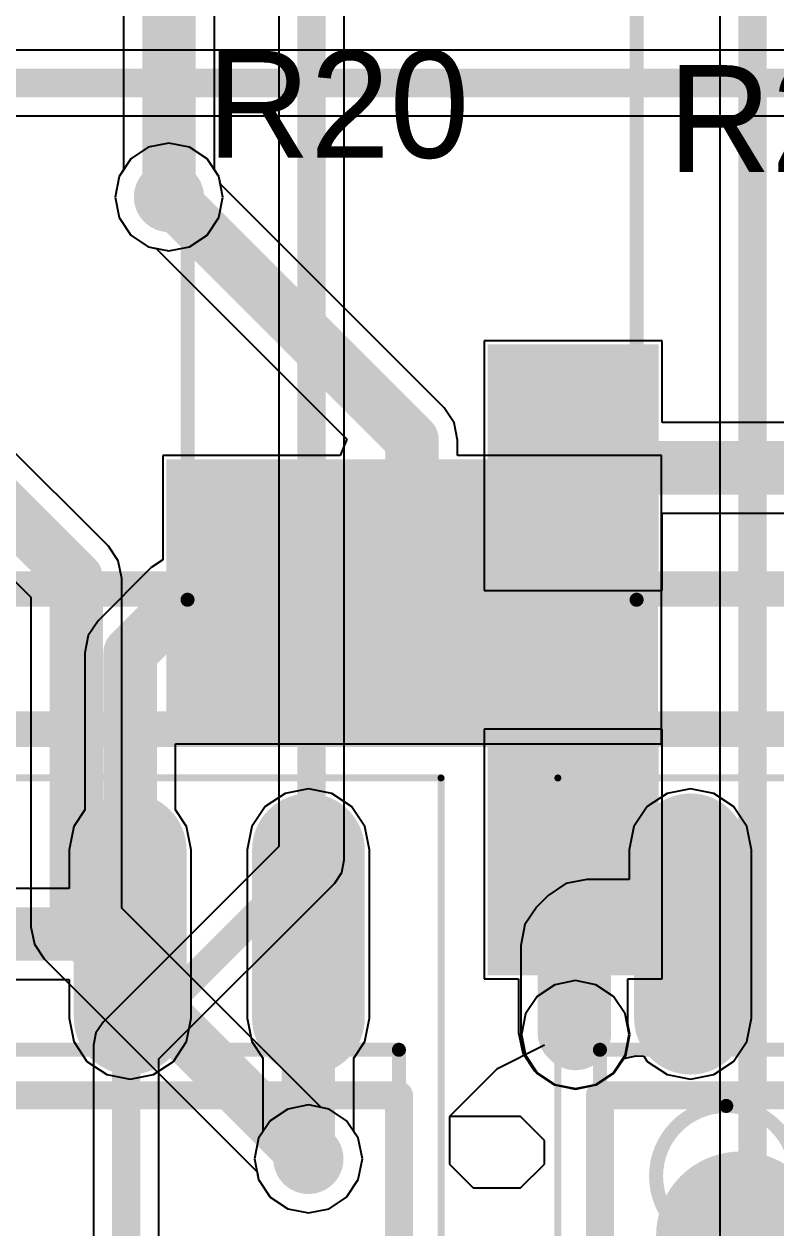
# Model space of a CAD drawing. Header units: millimetres. Extents: x 3.6 to 6.79, y 1.07 to 2.73.
# Drawn here: x 4.7904 to 5.0013, y 1.2678 to 1.6055 of the extents above; entities that cross this region are included whole.
import ezdxf

# ---------------------------------------------------------------- set-up
doc = ezdxf.new("R2010")
doc.units = ezdxf.units.MM
doc.header["$MEASUREMENT"] = 0
for name, color, linetype in [('BottomLayer', 5, 'Continuous'), ('BottomOverlay', 54, 'Continuous'), ('BottomPaste', 16, 'Continuous'), ('BottomSolder', 6, 'Continuous'), ('Mechanical13', 56, 'Continuous'), ('Mechanical15', 56, 'Continuous'), ('MidLayer1', 16, 'Continuous'), ('MidLayer2', 76, 'Continuous'), ('MultiLayer', 9, 'Continuous'), ('PadHoleLayer', 156, 'Continuous'), ('TopLayer', 1, 'Continuous'), ('TopOverlay', 2, 'Continuous'), ('TopPaste', 8, 'Continuous'), ('TopSolder', 216, 'Continuous'), ('ViaHoleLayer', 16, 'Continuous')]:
    doc.layers.add(name, color=color, linetype=linetype)

# ---------------------------------------------------------------- blocks, each defined once
blk = doc.blocks.new('SO8_B_17')
at = {"layer": 'BottomLayer', "const_width": 0.02362}
for points in [[(-0.0876, 0.075), (-0.13484, 0.075)], [(0.13484, 0.075), (0.0876, 0.075)], [(-0.0876, 0.025), (-0.13484, 0.025)], [(0.13484, 0.025), (0.0876, 0.025)], [(-0.0876, -0.025), (-0.13484, -0.025)], [(0.13484, -0.025), (0.0876, -0.025)], [(-0.0876, -0.075), (-0.13484, -0.075)], [(0.13484, -0.075), (0.0876, -0.075)]]:
    blk.add_lwpolyline(points, dxfattribs=at)
at = {"layer": 'BottomLayer', "const_width": 0.01181}
for points in [[(-0.14075, 0.075, 1), (-0.12894, 0.075, 1)], [(-0.0935, 0.075, 1), (-0.08169, 0.075, 1)], [(0.08169, 0.075, 1), (0.0935, 0.075, 1)], [(0.12894, 0.075, 1), (0.14075, 0.075, 1)], [(-0.14075, 0.025, 1), (-0.12894, 0.025, 1)], [(-0.0935, 0.025, 1), (-0.08169, 0.025, 1)], [(0.08169, 0.025, 1), (0.0935, 0.025, 1)], [(0.12894, 0.025, 1), (0.14075, 0.025, 1)], [(-0.14075, -0.025, 1), (-0.12894, -0.025, 1)], [(-0.0935, -0.025, 1), (-0.08169, -0.025, 1)], [(0.08169, -0.025, 1), (0.0935, -0.025, 1)], [(0.12894, -0.025, 1), (0.14075, -0.025, 1)], [(-0.14075, -0.075, 1), (-0.12894, -0.075, 1)], [(-0.0935, -0.075, 1), (-0.08169, -0.075, 1)], [(0.08169, -0.075, 1), (0.0935, -0.075, 1)], [(0.12894, -0.075, 1), (0.14075, -0.075, 1)]]:
    blk.add_lwpolyline(points, format="xyb", close=True, dxfattribs=at)
at = {"layer": 'BottomOverlay', "const_width": 0.00787}
for points in [[(-0.06594, -0.10039), (-0.06594, 0.10039)], [(0.06594, 0.10039), (-0.06594, 0.10039)], [(0.06594, -0.10039), (0.06594, 0.10039)], [(0.06594, -0.10039), (-0.06594, -0.10039)]]:
    blk.add_lwpolyline(points, dxfattribs=at)
at = {"layer": 'BottomOverlay'}
for points, const_width in [([(-0.06791, 0.10039, 1), (-0.06398, 0.10039, 1)], 0.00394), ([(-0.06791, 0.10039, 1), (-0.06398, 0.10039, 1)], 0.00394), ([(0.06398, 0.10039, 1), (0.06791, 0.10039, 1)], 0.00394), ([(0.06398, 0.10039, 1), (0.06791, 0.10039, 1)], 0.00394), ([(-0.01476, -0.06102, 1), (-0.03839, -0.06102, 1)], 0.02362), ([(-0.04429, -0.06102, 1), (-0.03248, -0.06102, 1)], 0.01181), ([(-0.02067, -0.06102, 1), (-0.00886, -0.06102, 1)], 0.01181), ([(-0.06791, -0.10039, 1), (-0.06398, -0.10039, 1)], 0.00394), ([(-0.06791, -0.10039, 1), (-0.06398, -0.10039, 1)], 0.00394), ([(0.06398, -0.10039, 1), (0.06791, -0.10039, 1)], 0.00394), ([(0.06398, -0.10039, 1), (0.06791, -0.10039, 1)], 0.00394), ([(-0.1063, -0.1124, 1), (-0.11614, -0.1124, 1)], 0.00984), ([(-0.1186, -0.1124, 1), (-0.11368, -0.1124, 1)], 0.00492), ([(-0.10876, -0.1124, 1), (-0.10384, -0.1124, 1)], 0.00492)]:
    blk.add_lwpolyline(points, format="xyb", close=True, dxfattribs=dict(at, const_width=const_width))
at = {"layer": 'BottomPaste', "const_width": 0.02362}
for points in [[(-0.0876, 0.075), (-0.13484, 0.075)], [(0.13484, 0.075), (0.0876, 0.075)], [(-0.0876, 0.025), (-0.13484, 0.025)], [(0.13484, 0.025), (0.0876, 0.025)], [(-0.0876, -0.025), (-0.13484, -0.025)], [(0.13484, -0.025), (0.0876, -0.025)], [(-0.0876, -0.075), (-0.13484, -0.075)], [(0.13484, -0.075), (0.0876, -0.075)]]:
    blk.add_lwpolyline(points, dxfattribs=at)
at = {"layer": 'BottomPaste', "const_width": 0.01181}
for points in [[(-0.14075, 0.075, 1), (-0.12894, 0.075, 1)], [(-0.0935, 0.075, 1), (-0.08169, 0.075, 1)], [(0.08169, 0.075, 1), (0.0935, 0.075, 1)], [(0.12894, 0.075, 1), (0.14075, 0.075, 1)], [(-0.14075, 0.025, 1), (-0.12894, 0.025, 1)], [(-0.0935, 0.025, 1), (-0.08169, 0.025, 1)], [(0.08169, 0.025, 1), (0.0935, 0.025, 1)], [(0.12894, 0.025, 1), (0.14075, 0.025, 1)], [(-0.14075, -0.025, 1), (-0.12894, -0.025, 1)], [(-0.0935, -0.025, 1), (-0.08169, -0.025, 1)], [(0.08169, -0.025, 1), (0.0935, -0.025, 1)], [(0.12894, -0.025, 1), (0.14075, -0.025, 1)], [(-0.14075, -0.075, 1), (-0.12894, -0.075, 1)], [(-0.0935, -0.075, 1), (-0.08169, -0.075, 1)], [(0.08169, -0.075, 1), (0.0935, -0.075, 1)], [(0.12894, -0.075, 1), (0.14075, -0.075, 1)]]:
    blk.add_lwpolyline(points, format="xyb", close=True, dxfattribs=at)
at = {"layer": 'BottomSolder', "const_width": 0.03162}
for points in [[(-0.0876, 0.075), (-0.13484, 0.075)], [(0.13484, 0.075), (0.0876, 0.075)], [(-0.0876, 0.025), (-0.13484, 0.025)], [(0.13484, 0.025), (0.0876, 0.025)], [(-0.0876, -0.025), (-0.13484, -0.025)], [(0.13484, -0.025), (0.0876, -0.025)], [(-0.0876, -0.075), (-0.13484, -0.075)], [(0.13484, -0.075), (0.0876, -0.075)]]:
    blk.add_lwpolyline(points, dxfattribs=at)
at = {"layer": 'BottomSolder', "const_width": 0.01581}
for points in [[(-0.14275, 0.075, 1), (-0.12694, 0.075, 1)], [(-0.0955, 0.075, 1), (-0.07969, 0.075, 1)], [(0.07969, 0.075, 1), (0.0955, 0.075, 1)], [(0.12694, 0.075, 1), (0.14275, 0.075, 1)], [(-0.14275, 0.025, 1), (-0.12694, 0.025, 1)], [(-0.0955, 0.025, 1), (-0.07969, 0.025, 1)], [(0.07969, 0.025, 1), (0.0955, 0.025, 1)], [(0.12694, 0.025, 1), (0.14275, 0.025, 1)], [(-0.14275, -0.025, 1), (-0.12694, -0.025, 1)], [(-0.0955, -0.025, 1), (-0.07969, -0.025, 1)], [(0.07969, -0.025, 1), (0.0955, -0.025, 1)], [(0.12694, -0.025, 1), (0.14275, -0.025, 1)], [(-0.14275, -0.075, 1), (-0.12694, -0.075, 1)], [(-0.0955, -0.075, 1), (-0.07969, -0.075, 1)], [(0.07969, -0.075, 1), (0.0955, -0.075, 1)], [(0.12694, -0.075, 1), (0.14275, -0.075, 1)]]:
    blk.add_lwpolyline(points, format="xyb", close=True, dxfattribs=at)
at = {"layer": 'Mechanical13', "const_width": 0.00394}
for points in [[(-0.07874, -0.10039), (-0.07874, 0.10039)], [(0.07874, 0.10039), (-0.07874, 0.10039)], [(0.07874, -0.10039), (0.07874, 0.10039)], [(0.07874, -0.10039), (-0.07874, -0.10039)]]:
    blk.add_lwpolyline(points, dxfattribs=at)
at = {"layer": 'Mechanical13'}
for points, const_width in [([(-0.07972, 0.10039, 1), (-0.07776, 0.10039, 1)], 0.00197), ([(-0.07972, 0.10039, 1), (-0.07776, 0.10039, 1)], 0.00197), ([(0.07776, 0.10039, 1), (0.07972, 0.10039, 1)], 0.00197), ([(0.07776, 0.10039, 1), (0.07972, 0.10039, 1)], 0.00197), ([(-0.02362, -0.06496, 1), (-0.06299, -0.06496, 1)], 0.00394), ([(-0.06398, -0.06496, 1), (-0.06201, -0.06496, 1)], 0.00197), ([(-0.02461, -0.06496, 1), (-0.02264, -0.06496, 1)], 0.00197), ([(-0.07972, -0.10039, 1), (-0.07776, -0.10039, 1)], 0.00197), ([(-0.07972, -0.10039, 1), (-0.07776, -0.10039, 1)], 0.00197), ([(0.07776, -0.10039, 1), (0.07972, -0.10039, 1)], 0.00197), ([(0.07776, -0.10039, 1), (0.07972, -0.10039, 1)], 0.00197)]:
    blk.add_lwpolyline(points, format="xyb", close=True, dxfattribs=dict(at, const_width=const_width))
at = {"layer": 'Mechanical15'}
for points, const_width in [([(-0.155, -0.1122), (-0.155, 0.1122)], 0.00197), ([(0.155, 0.1122), (-0.155, 0.1122)], 0.00197), ([(0.155, -0.1122), (0.155, 0.1122)], 0.00197), ([(0, -0.01969), (0, 0.01969)], 0.00394), ([(0.01969, 0), (-0.01969, 0)], 0.00394), ([(0.155, -0.1122), (-0.155, -0.1122)], 0.00197)]:
    blk.add_lwpolyline(points, dxfattribs=dict(at, const_width=const_width))
for points, const_width in [([(-0.15549, 0.1122, 1), (-0.15451, 0.1122, 1)], 0.000984), ([(-0.15549, 0.1122, 1), (-0.15451, 0.1122, 1)], 0.000984), ([(0.15451, 0.1122, 1), (0.15549, 0.1122, 1)], 0.000984), ([(0.15451, 0.1122, 1), (0.15549, 0.1122, 1)], 0.000984), ([(-0.00098, 0.01969, 1), (0.00098, 0.01969, 1)], 0.00197), ([(-0.02067, 0, 1), (-0.0187, 0, 1)], 0.00197), ([(0.0187, 0, 1), (0.02067, 0, 1)], 0.00197), ([(-0.00098, -0.01969, 1), (0.00098, -0.01969, 1)], 0.00197), ([(-0.15549, -0.1122, 1), (-0.15451, -0.1122, 1)], 0.000984), ([(-0.15549, -0.1122, 1), (-0.15451, -0.1122, 1)], 0.000984), ([(0.15451, -0.1122, 1), (0.15549, -0.1122, 1)], 0.000984), ([(0.15451, -0.1122, 1), (0.15549, -0.1122, 1)], 0.000984)]:
    blk.add_lwpolyline(points, format="xyb", close=True, dxfattribs=dict(at, const_width=const_width))
blk = doc.blocks.new('SO8_B_18')
at = {"layer": 'BottomLayer', "const_width": 0.02362}
for points in [[(-0.0876, 0.075), (-0.13484, 0.075)], [(0.13484, 0.075), (0.0876, 0.075)], [(-0.0876, 0.025), (-0.13484, 0.025)], [(0.13484, 0.025), (0.0876, 0.025)], [(-0.0876, -0.025), (-0.13484, -0.025)], [(0.13484, -0.025), (0.0876, -0.025)], [(-0.0876, -0.075), (-0.13484, -0.075)], [(0.13484, -0.075), (0.0876, -0.075)]]:
    blk.add_lwpolyline(points, dxfattribs=at)
at = {"layer": 'BottomLayer', "const_width": 0.01181}
for points in [[(-0.14075, 0.075, 1), (-0.12894, 0.075, 1)], [(-0.0935, 0.075, 1), (-0.08169, 0.075, 1)], [(0.08169, 0.075, 1), (0.0935, 0.075, 1)], [(0.12894, 0.075, 1), (0.14075, 0.075, 1)], [(-0.14075, 0.025, 1), (-0.12894, 0.025, 1)], [(-0.0935, 0.025, 1), (-0.08169, 0.025, 1)], [(0.08169, 0.025, 1), (0.0935, 0.025, 1)], [(0.12894, 0.025, 1), (0.14075, 0.025, 1)], [(-0.14075, -0.025, 1), (-0.12894, -0.025, 1)], [(-0.0935, -0.025, 1), (-0.08169, -0.025, 1)], [(0.08169, -0.025, 1), (0.0935, -0.025, 1)], [(0.12894, -0.025, 1), (0.14075, -0.025, 1)], [(-0.14075, -0.075, 1), (-0.12894, -0.075, 1)], [(-0.0935, -0.075, 1), (-0.08169, -0.075, 1)], [(0.08169, -0.075, 1), (0.0935, -0.075, 1)], [(0.12894, -0.075, 1), (0.14075, -0.075, 1)]]:
    blk.add_lwpolyline(points, format="xyb", close=True, dxfattribs=at)
at = {"layer": 'BottomOverlay', "const_width": 0.00787}
for points in [[(-0.06594, -0.10039), (-0.06594, 0.10039)], [(0.06594, 0.10039), (-0.06594, 0.10039)], [(0.06594, -0.10039), (0.06594, 0.10039)], [(0.06594, -0.10039), (-0.06594, -0.10039)]]:
    blk.add_lwpolyline(points, dxfattribs=at)
at = {"layer": 'BottomOverlay'}
for points, const_width in [([(-0.06791, 0.10039, 1), (-0.06398, 0.10039, 1)], 0.00394), ([(-0.06791, 0.10039, 1), (-0.06398, 0.10039, 1)], 0.00394), ([(0.06398, 0.10039, 1), (0.06791, 0.10039, 1)], 0.00394), ([(0.06398, 0.10039, 1), (0.06791, 0.10039, 1)], 0.00394), ([(-0.01476, -0.06102, 1), (-0.03839, -0.06102, 1)], 0.02362), ([(-0.04429, -0.06102, 1), (-0.03248, -0.06102, 1)], 0.01181), ([(-0.02067, -0.06102, 1), (-0.00886, -0.06102, 1)], 0.01181), ([(-0.06791, -0.10039, 1), (-0.06398, -0.10039, 1)], 0.00394), ([(-0.06791, -0.10039, 1), (-0.06398, -0.10039, 1)], 0.00394), ([(0.06398, -0.10039, 1), (0.06791, -0.10039, 1)], 0.00394), ([(0.06398, -0.10039, 1), (0.06791, -0.10039, 1)], 0.00394), ([(-0.1063, -0.1124, 1), (-0.11614, -0.1124, 1)], 0.00984), ([(-0.1186, -0.1124, 1), (-0.11368, -0.1124, 1)], 0.00492), ([(-0.10876, -0.1124, 1), (-0.10384, -0.1124, 1)], 0.00492)]:
    blk.add_lwpolyline(points, format="xyb", close=True, dxfattribs=dict(at, const_width=const_width))
at = {"layer": 'BottomPaste', "const_width": 0.02362}
for points in [[(-0.0876, 0.075), (-0.13484, 0.075)], [(0.13484, 0.075), (0.0876, 0.075)], [(-0.0876, 0.025), (-0.13484, 0.025)], [(0.13484, 0.025), (0.0876, 0.025)], [(-0.0876, -0.025), (-0.13484, -0.025)], [(0.13484, -0.025), (0.0876, -0.025)], [(-0.0876, -0.075), (-0.13484, -0.075)], [(0.13484, -0.075), (0.0876, -0.075)]]:
    blk.add_lwpolyline(points, dxfattribs=at)
at = {"layer": 'BottomPaste', "const_width": 0.01181}
for points in [[(-0.14075, 0.075, 1), (-0.12894, 0.075, 1)], [(-0.0935, 0.075, 1), (-0.08169, 0.075, 1)], [(0.08169, 0.075, 1), (0.0935, 0.075, 1)], [(0.12894, 0.075, 1), (0.14075, 0.075, 1)], [(-0.14075, 0.025, 1), (-0.12894, 0.025, 1)], [(-0.0935, 0.025, 1), (-0.08169, 0.025, 1)], [(0.08169, 0.025, 1), (0.0935, 0.025, 1)], [(0.12894, 0.025, 1), (0.14075, 0.025, 1)], [(-0.14075, -0.025, 1), (-0.12894, -0.025, 1)], [(-0.0935, -0.025, 1), (-0.08169, -0.025, 1)], [(0.08169, -0.025, 1), (0.0935, -0.025, 1)], [(0.12894, -0.025, 1), (0.14075, -0.025, 1)], [(-0.14075, -0.075, 1), (-0.12894, -0.075, 1)], [(-0.0935, -0.075, 1), (-0.08169, -0.075, 1)], [(0.08169, -0.075, 1), (0.0935, -0.075, 1)], [(0.12894, -0.075, 1), (0.14075, -0.075, 1)]]:
    blk.add_lwpolyline(points, format="xyb", close=True, dxfattribs=at)
at = {"layer": 'BottomSolder', "const_width": 0.03162}
for points in [[(-0.0876, 0.075), (-0.13484, 0.075)], [(0.13484, 0.075), (0.0876, 0.075)], [(-0.0876, 0.025), (-0.13484, 0.025)], [(0.13484, 0.025), (0.0876, 0.025)], [(-0.0876, -0.025), (-0.13484, -0.025)], [(0.13484, -0.025), (0.0876, -0.025)], [(-0.0876, -0.075), (-0.13484, -0.075)], [(0.13484, -0.075), (0.0876, -0.075)]]:
    blk.add_lwpolyline(points, dxfattribs=at)
at = {"layer": 'BottomSolder', "const_width": 0.01581}
for points in [[(-0.14275, 0.075, 1), (-0.12694, 0.075, 1)], [(-0.0955, 0.075, 1), (-0.07969, 0.075, 1)], [(0.07969, 0.075, 1), (0.0955, 0.075, 1)], [(0.12694, 0.075, 1), (0.14275, 0.075, 1)], [(-0.14275, 0.025, 1), (-0.12694, 0.025, 1)], [(-0.0955, 0.025, 1), (-0.07969, 0.025, 1)], [(0.07969, 0.025, 1), (0.0955, 0.025, 1)], [(0.12694, 0.025, 1), (0.14275, 0.025, 1)], [(-0.14275, -0.025, 1), (-0.12694, -0.025, 1)], [(-0.0955, -0.025, 1), (-0.07969, -0.025, 1)], [(0.07969, -0.025, 1), (0.0955, -0.025, 1)], [(0.12694, -0.025, 1), (0.14275, -0.025, 1)], [(-0.14275, -0.075, 1), (-0.12694, -0.075, 1)], [(-0.0955, -0.075, 1), (-0.07969, -0.075, 1)], [(0.07969, -0.075, 1), (0.0955, -0.075, 1)], [(0.12694, -0.075, 1), (0.14275, -0.075, 1)]]:
    blk.add_lwpolyline(points, format="xyb", close=True, dxfattribs=at)
at = {"layer": 'Mechanical13', "const_width": 0.00394}
for points in [[(-0.07874, -0.10039), (-0.07874, 0.10039)], [(0.07874, 0.10039), (-0.07874, 0.10039)], [(0.07874, -0.10039), (0.07874, 0.10039)], [(0.07874, -0.10039), (-0.07874, -0.10039)]]:
    blk.add_lwpolyline(points, dxfattribs=at)
at = {"layer": 'Mechanical13'}
for points, const_width in [([(-0.07972, 0.10039, 1), (-0.07776, 0.10039, 1)], 0.00197), ([(-0.07972, 0.10039, 1), (-0.07776, 0.10039, 1)], 0.00197), ([(0.07776, 0.10039, 1), (0.07972, 0.10039, 1)], 0.00197), ([(0.07776, 0.10039, 1), (0.07972, 0.10039, 1)], 0.00197), ([(-0.02362, -0.06496, 1), (-0.06299, -0.06496, 1)], 0.00394), ([(-0.06398, -0.06496, 1), (-0.06201, -0.06496, 1)], 0.00197), ([(-0.02461, -0.06496, 1), (-0.02264, -0.06496, 1)], 0.00197), ([(-0.07972, -0.10039, 1), (-0.07776, -0.10039, 1)], 0.00197), ([(-0.07972, -0.10039, 1), (-0.07776, -0.10039, 1)], 0.00197), ([(0.07776, -0.10039, 1), (0.07972, -0.10039, 1)], 0.00197), ([(0.07776, -0.10039, 1), (0.07972, -0.10039, 1)], 0.00197)]:
    blk.add_lwpolyline(points, format="xyb", close=True, dxfattribs=dict(at, const_width=const_width))
at = {"layer": 'Mechanical15'}
for points, const_width in [([(-0.155, -0.1122), (-0.155, 0.1122)], 0.00197), ([(0.155, 0.1122), (-0.155, 0.1122)], 0.00197), ([(0.155, -0.1122), (0.155, 0.1122)], 0.00197), ([(0, -0.01969), (0, 0.01969)], 0.00394), ([(0.01969, 0), (-0.01969, 0)], 0.00394), ([(0.155, -0.1122), (-0.155, -0.1122)], 0.00197)]:
    blk.add_lwpolyline(points, dxfattribs=dict(at, const_width=const_width))
for points, const_width in [([(-0.15549, 0.1122, 1), (-0.15451, 0.1122, 1)], 0.000984), ([(-0.15549, 0.1122, 1), (-0.15451, 0.1122, 1)], 0.000984), ([(0.15451, 0.1122, 1), (0.15549, 0.1122, 1)], 0.000984), ([(0.15451, 0.1122, 1), (0.15549, 0.1122, 1)], 0.000984), ([(-0.00098, 0.01969, 1), (0.00098, 0.01969, 1)], 0.00197), ([(-0.02067, 0, 1), (-0.0187, 0, 1)], 0.00197), ([(0.0187, 0, 1), (0.02067, 0, 1)], 0.00197), ([(-0.00098, -0.01969, 1), (0.00098, -0.01969, 1)], 0.00197), ([(-0.15549, -0.1122, 1), (-0.15451, -0.1122, 1)], 0.000984), ([(-0.15549, -0.1122, 1), (-0.15451, -0.1122, 1)], 0.000984), ([(0.15451, -0.1122, 1), (0.15549, -0.1122, 1)], 0.000984), ([(0.15451, -0.1122, 1), (0.15549, -0.1122, 1)], 0.000984)]:
    blk.add_lwpolyline(points, format="xyb", close=True, dxfattribs=dict(at, const_width=const_width))
blk = doc.blocks.new('RES_SMD_2512_B_100')
at = {"layer": 'BottomLayer'}
for points in [[(-0.16141, 0.05996), (-0.16141, -0.06996), (-0.09054, 0.05996), (-0.09054, -0.06996)], [(0.09056, 0.05996), (0.09056, -0.06996), (0.16142, 0.05996), (0.16142, -0.06996)]]:
    blk.add_solid(points, dxfattribs=at)
at = {"layer": 'BottomOverlay', "const_width": 0.00394}
for points in [[(0.12599, 0.05799), (-0.12598, 0.05799)], [(-0.12598, -0.06799), (-0.12598, 0.05799)], [(0.12599, -0.06799), (0.12599, 0.05799)], [(0.12599, -0.06799), (-0.12598, -0.06799)]]:
    blk.add_lwpolyline(points, dxfattribs=at)
at = {"layer": 'BottomOverlay', "const_width": 0.00197}
for points in [[(-0.12696, 0.05799, 1), (-0.12499, 0.05799, 1)], [(-0.12696, 0.05799, 1), (-0.12499, 0.05799, 1)], [(0.12501, 0.05799, 1), (0.12698, 0.05799, 1)], [(0.12501, 0.05799, 1), (0.12698, 0.05799, 1)], [(-0.12696, -0.06799, 1), (-0.12499, -0.06799, 1)], [(-0.12696, -0.06799, 1), (-0.12499, -0.06799, 1)], [(0.12501, -0.06799, 1), (0.12698, -0.06799, 1)], [(0.12501, -0.06799, 1), (0.12698, -0.06799, 1)]]:
    blk.add_lwpolyline(points, format="xyb", close=True, dxfattribs=at)
at = {"layer": 'BottomPaste'}
for points in [[(-0.16141, 0.05996), (-0.16141, -0.06996), (-0.09054, 0.05996), (-0.09054, -0.06996)], [(0.09056, 0.05996), (0.09056, -0.06996), (0.16142, 0.05996), (0.16142, -0.06996)]]:
    blk.add_solid(points, dxfattribs=at)
at = {"layer": 'BottomSolder'}
for points in [[(-0.16541, 0.06396), (-0.16541, -0.07396), (-0.08654, 0.06396), (-0.08654, -0.07396)], [(0.08656, 0.06396), (0.08656, -0.07396), (0.16542, 0.06396), (0.16542, -0.07396)]]:
    blk.add_solid(points, dxfattribs=at)
blk = doc.blocks.new('PCBC_________1_125')
at = {"layer": 'PadHoleLayer'}
blk.add_lwpolyline([(0, 0), (0, 0, -1), (0, 0), (0, 0, -1)], format="xyb", close=True, dxfattribs=at)
at = {"layer": 'TopLayer'}
blk.add_solid([(-0.02, -0.03), (0.02, -0.03), (-0.02, 0.03), (0.02, 0.03)], dxfattribs=at)
at = {"layer": 'TopPaste'}
blk.add_solid([(-0.02, -0.03), (0.02, -0.03), (-0.02, 0.03), (0.02, 0.03)], dxfattribs=at)
at = {"layer": 'TopSolder'}
blk.add_solid([(-0.024, -0.034), (0.024, -0.034), (-0.024, 0.034), (0.024, 0.034)], dxfattribs=at)
blk = doc.blocks.new('PCBC_________1_128')
at = {"layer": 'PadHoleLayer'}
blk.add_lwpolyline([(0, 0), (0, 0, -1), (0, 0), (0, 0, -1)], format="xyb", close=True, dxfattribs=at)
at = {"layer": 'TopLayer'}
blk.add_solid([(-0.02, -0.03), (0.02, -0.03), (-0.02, 0.03), (0.02, 0.03)], dxfattribs=at)
at = {"layer": 'TopPaste'}
blk.add_solid([(-0.02, -0.03), (0.02, -0.03), (-0.02, 0.03), (0.02, 0.03)], dxfattribs=at)
at = {"layer": 'TopSolder'}
blk.add_solid([(-0.024, -0.034), (0.024, -0.034), (-0.024, 0.034), (0.024, 0.034)], dxfattribs=at)

msp = doc.modelspace()

# ---------------------------------------------------------------- linework, layer by layer
at = {"layer": 'BottomLayer'}
for p, q in [((4.82521, 1.57098), (4.8203, 1.5677)), ((4.831, 1.57213), (4.82521, 1.57098)), ((4.83679, 1.57098), (4.831, 1.57213)), ((4.8417, 1.5677), (4.83679, 1.57098)), ((4.8203, 1.5677), (4.81702, 1.56279)), ((4.84498, 1.56279), (4.8417, 1.5677)), ((4.81702, 1.56279), (4.81587, 1.557)), ((4.84542, 1.56061), (4.84498, 1.56279)), ((4.90821, 1.49781), (4.84542, 1.56061)), ((4.81587, 1.557), (4.81702, 1.55121)), ((4.81702, 1.55121), (4.8203, 1.5463)), ((4.8203, 1.5463), (4.82521, 1.54302)), ((4.82521, 1.54302), (4.82739, 1.54258)), ((4.82739, 1.54258), (4.88091, 1.48906)), ((4.91098, 1.49368), (4.90821, 1.49781)), ((4.91195, 1.4888), (4.91098, 1.49368)), ((4.88091, 1.48906), (4.879, 1.48444)), ((4.91195, 1.48444), (4.91195, 1.4888)), ((4.879, 1.48444), (4.82924, 1.48444)), ((4.82924, 1.48444), (4.82924, 1.45519)), ((4.96916, 1.48444), (4.91195, 1.48444)), ((4.96916, 1.40358), (4.96916, 1.48444)), ((4.826, 1.45302), (4.8111, 1.43813)), ((4.82924, 1.45519), (4.826, 1.45302)), ((4.8111, 1.43813), (4.80834, 1.43399)), ((4.80834, 1.43399), (4.80737, 1.42912)), ((4.80737, 1.42912), (4.80737, 1.38503)), ((4.83286, 1.38503), (4.83286, 1.40358)), ((4.83286, 1.40358), (4.96916, 1.40358)), ((4.86356, 1.38968), (4.858, 1.38596)), ((4.87012, 1.39098), (4.86356, 1.38968)), ((4.87668, 1.38968), (4.87012, 1.39098)), ((4.88224, 1.38596), (4.87668, 1.38968)), ((4.97073, 1.38968), (4.96517, 1.38596)), ((4.97729, 1.39098), (4.97073, 1.38968)), ((4.98384, 1.38968), (4.97729, 1.39098)), ((4.98941, 1.38596), (4.98384, 1.38968)), ((4.80737, 1.38503), (4.80428, 1.3804)), ((4.83595, 1.3804), (4.83286, 1.38503)), ((4.858, 1.38596), (4.85428, 1.3804)), ((4.88595, 1.3804), (4.88224, 1.38596)), ((4.96517, 1.38596), (4.96145, 1.3804)), ((4.99312, 1.3804), (4.98941, 1.38596)), ((4.80428, 1.3804), (4.80298, 1.37384)), ((4.83726, 1.37384), (4.83595, 1.3804)), ((4.85428, 1.3804), (4.85298, 1.37384)), ((4.88726, 1.37384), (4.88595, 1.3804)), ((4.96145, 1.3804), (4.96014, 1.37384)), ((4.99443, 1.37384), (4.99312, 1.3804)), ((4.80298, 1.37384), (4.80298, 1.36297)), ((4.83726, 1.3266), (4.83726, 1.37384)), ((4.85298, 1.37384), (4.85298, 1.3266)), ((4.88726, 1.3266), (4.88726, 1.37384)), ((4.96014, 1.37384), (4.96014, 1.36551)), ((4.99443, 1.3266), (4.99443, 1.37384)), ((4.94822, 1.36551), (4.94237, 1.36435)), ((4.96014, 1.36551), (4.94822, 1.36551)), ((4.80298, 1.36297), (4.78726, 1.36297)), ((4.94237, 1.36435), (4.93741, 1.36103)), ((4.93419, 1.35781), (4.93087, 1.35285)), ((4.93741, 1.36103), (4.93419, 1.35781)), ((4.93087, 1.35285), (4.92971, 1.347)), ((4.92971, 1.347), (4.92971, 1.322)), ((4.78726, 1.33748), (4.80298, 1.33748)), ((4.80298, 1.33748), (4.80298, 1.3266)), ((4.80298, 1.3266), (4.80428, 1.32004)), ((4.83595, 1.32004), (4.83726, 1.3266)), ((4.85298, 1.3266), (4.85428, 1.32004)), ((4.88595, 1.32004), (4.88726, 1.3266)), ((4.99312, 1.32004), (4.99443, 1.3266)), ((4.92971, 1.322), (4.93087, 1.31615)), ((4.80428, 1.32004), (4.808, 1.31448)), ((4.83224, 1.31448), (4.83595, 1.32004)), ((4.85428, 1.32004), (4.85737, 1.31541)), ((4.88286, 1.31541), (4.88595, 1.32004)), ((4.98941, 1.31448), (4.99312, 1.32004)), ((4.808, 1.31448), (4.81356, 1.31076)), ((4.82668, 1.31076), (4.83224, 1.31448)), ((4.85737, 1.31541), (4.85737, 1.29476)), ((4.88286, 1.29476), (4.88286, 1.31541)), ((4.93087, 1.31615), (4.93419, 1.31119)), ((4.95581, 1.31119), (4.95858, 1.31533)), ((4.95858, 1.31533), (4.96208, 1.31603)), ((4.96208, 1.31603), (4.96419, 1.31594)), ((4.96419, 1.31594), (4.96517, 1.31448)), ((4.96517, 1.31448), (4.97073, 1.31076)), ((4.98384, 1.31076), (4.98941, 1.31448)), ((4.81356, 1.31076), (4.82012, 1.30946)), ((4.82012, 1.30946), (4.82668, 1.31076)), ((4.93419, 1.31119), (4.93915, 1.30787)), ((4.95085, 1.30787), (4.95581, 1.31119)), ((4.97073, 1.31076), (4.97729, 1.30946)), ((4.97729, 1.30946), (4.98384, 1.31076)), ((4.93915, 1.30787), (4.945, 1.30671)), ((4.945, 1.30671), (4.95085, 1.30787)), ((4.85737, 1.29476), (4.85613, 1.29291)), ((4.8841, 1.29291), (4.88286, 1.29476)), ((4.85613, 1.29291), (4.85498, 1.28712)), ((4.88525, 1.28712), (4.8841, 1.29291)), ((4.85498, 1.28712), (4.85613, 1.28132)), ((4.8841, 1.28132), (4.88525, 1.28712)), ((4.85613, 1.28132), (4.85942, 1.27642)), ((4.88082, 1.27642), (4.8841, 1.28132)), ((4.85942, 1.27642), (4.86432, 1.27313)), ((4.87591, 1.27313), (4.88082, 1.27642)), ((4.86432, 1.27313), (4.87012, 1.27198)), ((4.87012, 1.27198), (4.87591, 1.27313))]:
    msp.add_line(p, q, dxfattribs=at)
for points, const_width in [([(4.82608, 1.557, 1), (4.83592, 1.557, 1)], 0.00984), ([(4.82725, 1.557, 1), (4.83475, 1.557, 1)], 0.0075), ([(4.89545, 1.4888, 1), (4.90295, 1.4888, 1)], 0.0075), ([(4.89545, 1.4888, 1), (4.90295, 1.4888, 1)], 0.0075), ([(4.83126, 1.44401, 1), (4.83876, 1.44401, 1)], 0.0075), ([(4.83126, 1.44401, 1), (4.83876, 1.44401, 1)], 0.0075), ([(4.89545, 1.44401, 1), (4.90295, 1.44401, 1)], 0.0075), ([(4.89545, 1.44401, 1), (4.90295, 1.44401, 1)], 0.0075), ([(4.81637, 1.42912, 1), (4.82387, 1.42912, 1)], 0.0075), ([(4.81637, 1.42912, 1), (4.82387, 1.42912, 1)], 0.0075), ([(4.94322, 1.35022, 1), (4.95322, 1.35022, 1)], 0.01), ([(4.94322, 1.35022, 1), (4.95322, 1.35022, 1)], 0.01), ([(4.97229, 1.35022, 1), (4.98229, 1.35022, 1)], 0.01), ([(4.81637, 1.35022, 1), (4.82387, 1.35022, 1)], 0.0075), ([(4.81637, 1.35022, 1), (4.82387, 1.35022, 1)], 0.0075), ([(4.86637, 1.35022, 1), (4.87387, 1.35022, 1)], 0.0075), ([(4.94, 1.347, 1), (4.95, 1.347, 1)], 0.01), ([(4.94, 1.347, 1), (4.95, 1.347, 1)], 0.01), ([(4.94, 1.322, 1), (4.95, 1.322, 1)], 0.01), ([(4.94008, 1.322, 1), (4.94992, 1.322, 1)], 0.00984), ([(4.86519, 1.28712, 1), (4.87504, 1.28712, 1)], 0.00984), ([(4.86637, 1.28712, 1), (4.87387, 1.28712, 1)], 0.0075)]:
    msp.add_lwpolyline(points, format="xyb", close=True, dxfattribs=dict(at, const_width=const_width))
for points, const_width in [([(4.831, 1.557), (4.8992, 1.4888)], 0.015), ([(4.8992, 1.44401), (4.8992, 1.4888)], 0.015), ([(4.82012, 1.42912), (4.83501, 1.44401)], 0.015), ([(4.83501, 1.44401), (4.8992, 1.44401)], 0.015), ([(4.82012, 1.35022), (4.82012, 1.42912)], 0.015), ([(4.945, 1.347), (4.94822, 1.35022)], 0.02), ([(4.94822, 1.35022), (4.97729, 1.35022)], 0.02), ([(4.77012, 1.35022), (4.82012, 1.35022)], 0.015), ([(4.87012, 1.28712), (4.87012, 1.35022)], 0.015), ([(4.945, 1.322), (4.945, 1.347)], 0.02)]:
    msp.add_lwpolyline(points, dxfattribs=dict(at, const_width=const_width))
at = {"layer": 'MidLayer1'}
for p, q in [((4.84374, 1.56464), (4.84374, 1.812)), ((4.86182, 1.73628), (4.86182, 1.3748)), ((4.88018, 1.371), (4.88018, 1.73628)), ((4.9855, 1.72028), (4.9855, 1.26232)), ((4.81826, 1.64502), (4.81826, 1.56464)), ((4.81826, 1.56464), (4.81702, 1.56279)), ((4.84498, 1.56279), (4.84374, 1.56464)), ((4.81702, 1.56279), (4.81587, 1.557)), ((4.84613, 1.557), (4.84498, 1.56279)), ((4.81587, 1.557), (4.81702, 1.55121)), ((4.84498, 1.55121), (4.84613, 1.557)), ((4.81702, 1.55121), (4.8203, 1.5463)), ((4.8417, 1.5463), (4.84498, 1.55121)), ((4.8203, 1.5463), (4.82521, 1.54302)), ((4.83679, 1.54302), (4.8417, 1.5463)), ((4.82521, 1.54302), (4.831, 1.54187)), ((4.831, 1.54187), (4.83679, 1.54302)), ((4.86182, 1.3748), (4.81251, 1.32549)), ((4.87948, 1.36749), (4.88018, 1.371)), ((4.87749, 1.36451), (4.87948, 1.36749)), ((4.82818, 1.3152), (4.87749, 1.36451)), ((4.93921, 1.33598), (4.9343, 1.3327)), ((4.945, 1.33713), (4.93921, 1.33598)), ((4.95079, 1.33598), (4.945, 1.33713)), ((4.9557, 1.3327), (4.95079, 1.33598)), ((4.9343, 1.3327), (4.93102, 1.32779)), ((4.95898, 1.32779), (4.9557, 1.3327)), ((4.93102, 1.32779), (4.92987, 1.322)), ((4.96013, 1.322), (4.95898, 1.32779)), ((4.81251, 1.32549), (4.81052, 1.32251)), ((4.81052, 1.32251), (4.80982, 1.319)), ((4.92987, 1.322), (4.93102, 1.31621)), ((4.95898, 1.31621), (4.96013, 1.322)), ((4.80982, 1.319), (4.80982, 1.20272)), ((4.82818, 1.20272), (4.82818, 1.3152)), ((4.93102, 1.31621), (4.9343, 1.3113)), ((4.9557, 1.3113), (4.95898, 1.31621)), ((4.9343, 1.3113), (4.93921, 1.30802)), ((4.95079, 1.30802), (4.9557, 1.3113)), ((4.93921, 1.30802), (4.945, 1.30687)), ((4.945, 1.30687), (4.95079, 1.30802)), ((4.86432, 1.3011), (4.85942, 1.29782)), ((4.87012, 1.30225), (4.86432, 1.3011)), ((4.87591, 1.3011), (4.87012, 1.30225)), ((4.88082, 1.29782), (4.87591, 1.3011)), ((4.85942, 1.29782), (4.85613, 1.29291)), ((4.8841, 1.29291), (4.88082, 1.29782)), ((4.85613, 1.29291), (4.85498, 1.28712)), ((4.88525, 1.28712), (4.8841, 1.29291)), ((4.85498, 1.28712), (4.85613, 1.28132)), ((4.8841, 1.28132), (4.88525, 1.28712)), ((4.85613, 1.28132), (4.85942, 1.27642)), ((4.88082, 1.27642), (4.8841, 1.28132)), ((4.85942, 1.27642), (4.86432, 1.27313)), ((4.87591, 1.27313), (4.88082, 1.27642)), ((4.86432, 1.27313), (4.87012, 1.27198)), ((4.87012, 1.27198), (4.87591, 1.27313))]:
    msp.add_line(p, q, dxfattribs=at)
for points, const_width in [([(4.831, 1.557), (4.831, 1.812)], 0.015), ([(4.871, 1.371), (4.871, 1.748)], 0.008), ([(4.99468, 1.26232), (4.99468, 1.732)], 0.008), ([(4.819, 1.319), (4.871, 1.371)], 0.008), ([(4.819, 1.191), (4.819, 1.319)], 0.008)]:
    msp.add_lwpolyline(points, dxfattribs=dict(at, const_width=const_width))
for points, const_width in [([(4.82608, 1.557, 1), (4.83592, 1.557, 1)], 0.00984), ([(4.82725, 1.557, 1), (4.83475, 1.557, 1)], 0.0075), ([(4.869, 1.371, 1), (4.873, 1.371, 1)], 0.004), ([(4.869, 1.371, 1), (4.873, 1.371, 1)], 0.004), ([(4.94008, 1.322, 1), (4.94992, 1.322, 1)], 0.00984), ([(4.817, 1.319, 1), (4.821, 1.319, 1)], 0.004), ([(4.817, 1.319, 1), (4.821, 1.319, 1)], 0.004), ([(4.86519, 1.28712, 1), (4.87504, 1.28712, 1)], 0.00984)]:
    msp.add_lwpolyline(points, format="xyb", close=True, dxfattribs=dict(at, const_width=const_width))
at = {"layer": 'MidLayer2'}
for p, q in [((5.42714, 1.59818), (4.44772, 1.59818)), ((4.44772, 1.57982), (5.25695, 1.57982)), ((4.82521, 1.57098), (4.8203, 1.5677)), ((4.831, 1.57213), (4.82521, 1.57098)), ((4.83679, 1.57098), (4.831, 1.57213)), ((4.8417, 1.5677), (4.83679, 1.57098)), ((4.8203, 1.5677), (4.81702, 1.56279)), ((4.84498, 1.56279), (4.8417, 1.5677)), ((4.81702, 1.56279), (4.81587, 1.557)), ((4.84613, 1.557), (4.84498, 1.56279)), ((4.81587, 1.557), (4.81702, 1.55121)), ((4.84498, 1.55121), (4.84613, 1.557)), ((4.81702, 1.55121), (4.8203, 1.5463)), ((4.8417, 1.5463), (4.84498, 1.55121)), ((4.8203, 1.5463), (4.82521, 1.54302)), ((4.83679, 1.54302), (4.8417, 1.5463)), ((4.82521, 1.54302), (4.831, 1.54187)), ((4.831, 1.54187), (4.83679, 1.54302)), ((4.93921, 1.33598), (4.9343, 1.3327)), ((4.945, 1.33713), (4.93921, 1.33598)), ((4.95079, 1.33598), (4.945, 1.33713)), ((4.9557, 1.3327), (4.95079, 1.33598)), ((4.9343, 1.3327), (4.93102, 1.32779)), ((4.95898, 1.32779), (4.9557, 1.3327)), ((4.93102, 1.32779), (4.92987, 1.322)), ((4.96013, 1.322), (4.95898, 1.32779)), ((4.92987, 1.322), (4.93102, 1.31621)), ((4.95898, 1.31621), (4.96013, 1.322)), ((4.93102, 1.31621), (4.9343, 1.3113)), ((4.9557, 1.3113), (4.95898, 1.31621)), ((4.9343, 1.3113), (4.93921, 1.30802)), ((4.95079, 1.30802), (4.9557, 1.3113)), ((4.93921, 1.30802), (4.945, 1.30687)), ((4.945, 1.30687), (4.95079, 1.30802)), ((4.86432, 1.3011), (4.85942, 1.29782)), ((4.87012, 1.30225), (4.86432, 1.3011)), ((4.87591, 1.3011), (4.87012, 1.30225)), ((4.88082, 1.29782), (4.87591, 1.3011)), ((4.85942, 1.29782), (4.85613, 1.29291)), ((4.8841, 1.29291), (4.88082, 1.29782)), ((4.85613, 1.29291), (4.85498, 1.28712)), ((4.88525, 1.28712), (4.8841, 1.29291)), ((4.85498, 1.28712), (4.85613, 1.28132)), ((4.8841, 1.28132), (4.88525, 1.28712)), ((4.85613, 1.28132), (4.85942, 1.27642)), ((4.88082, 1.27642), (4.8841, 1.28132)), ((4.85942, 1.27642), (4.86432, 1.27313)), ((4.87591, 1.27313), (4.88082, 1.27642)), ((4.86432, 1.27313), (4.87012, 1.27198)), ((4.87012, 1.27198), (4.87591, 1.27313))]:
    msp.add_line(p, q, dxfattribs=at)
at = {"layer": 'MidLayer2', "const_width": 0.008}
msp.add_lwpolyline([(4.436, 1.589), (5.43094, 1.589)], dxfattribs=at)
at = {"layer": 'MidLayer2', "const_width": 0.00984}
for points in [[(4.82608, 1.557, 1), (4.83592, 1.557, 1)], [(4.94008, 1.322, 1), (4.94992, 1.322, 1)], [(4.86519, 1.28712, 1), (4.87504, 1.28712, 1)]]:
    msp.add_lwpolyline(points, format="xyb", close=True, dxfattribs=at)
at = {"layer": 'MultiLayer', "const_width": 0.00984}
for points in [[(4.82608, 1.557, 1), (4.83592, 1.557, 1)], [(4.94008, 1.322, 1), (4.94992, 1.322, 1)], [(4.86519, 1.28712, 1), (4.87504, 1.28712, 1)]]:
    msp.add_lwpolyline(points, format="xyb", close=True, dxfattribs=at)
at = {"layer": 'TopLayer'}
for p, q in [((4.82521, 1.57098), (4.8203, 1.5677)), ((4.831, 1.57213), (4.82521, 1.57098)), ((4.83679, 1.57098), (4.831, 1.57213)), ((4.8417, 1.5677), (4.83679, 1.57098)), ((4.8203, 1.5677), (4.81702, 1.56279)), ((4.84498, 1.56279), (4.8417, 1.5677)), ((4.81702, 1.56279), (4.81587, 1.557)), ((4.84613, 1.557), (4.84498, 1.56279)), ((4.81587, 1.557), (4.81702, 1.55121)), ((4.84498, 1.55121), (4.84613, 1.557)), ((4.81702, 1.55121), (4.8203, 1.5463)), ((4.8417, 1.5463), (4.84498, 1.55121)), ((4.8203, 1.5463), (4.82521, 1.54302)), ((4.83679, 1.54302), (4.8417, 1.5463)), ((4.82521, 1.54302), (4.831, 1.54187)), ((4.831, 1.54187), (4.83679, 1.54302)), ((4.9694, 1.51662), (4.9194, 1.51662)), ((4.9194, 1.51662), (4.9194, 1.44662)), ((4.9694, 1.49374), (4.9694, 1.51662)), ((5.017, 1.49374), (4.9694, 1.49374)), ((4.81401, 1.45901), (4.78401, 1.48901)), ((4.76972, 1.46726), (4.79226, 1.44472)), ((4.9694, 1.44662), (4.9694, 1.46826)), ((4.9694, 1.46826), (5.01172, 1.46826)), ((4.81677, 1.45488), (4.81401, 1.45901)), ((4.81774, 1.45), (4.81677, 1.45488)), ((4.81774, 1.35751), (4.81774, 1.45)), ((4.9194, 1.44662), (4.9694, 1.44662)), ((4.79226, 1.44472), (4.79226, 1.35223)), ((4.9694, 1.40765), (4.9194, 1.40765)), ((4.9194, 1.40765), (4.9194, 1.33765)), ((4.9694, 1.33765), (4.9694, 1.40765)), ((4.87372, 1.30153), (4.81774, 1.35751)), ((4.79226, 1.35223), (4.79323, 1.34736)), ((4.79323, 1.34736), (4.79599, 1.34322)), ((4.79599, 1.34322), (4.8557, 1.28351)), ((4.9194, 1.33765), (4.9291, 1.33765)), ((4.9291, 1.33765), (4.9291, 1.3226)), ((4.95969, 1.32503), (4.95969, 1.33765)), ((4.95969, 1.33765), (4.9694, 1.33765)), ((4.96029, 1.322), (4.95969, 1.32503)), ((4.9291, 1.3226), (4.93027, 1.31675)), ((4.95913, 1.31615), (4.96029, 1.322)), ((4.93027, 1.31675), (4.93358, 1.31179)), ((4.95581, 1.31119), (4.95913, 1.31615)), ((4.93358, 1.31179), (4.93419, 1.31119)), ((4.93419, 1.31119), (4.93915, 1.30787)), ((4.95085, 1.30787), (4.95581, 1.31119)), ((4.93915, 1.30787), (4.945, 1.30671)), ((4.945, 1.30671), (4.95085, 1.30787)), ((4.87591, 1.3011), (4.87372, 1.30153)), ((4.88082, 1.29782), (4.87591, 1.3011)), ((4.8841, 1.29291), (4.88082, 1.29782)), ((4.88525, 1.28712), (4.8841, 1.29291)), ((4.8841, 1.28132), (4.88525, 1.28712)), ((4.8557, 1.28351), (4.85613, 1.28132)), ((4.85613, 1.28132), (4.85942, 1.27642)), ((4.88082, 1.27642), (4.8841, 1.28132)), ((4.85942, 1.27642), (4.86432, 1.27313)), ((4.87591, 1.27313), (4.88082, 1.27642)), ((4.86432, 1.27313), (4.87012, 1.27198)), ((4.87012, 1.27198), (4.87591, 1.27313))]:
    msp.add_line(p, q, dxfattribs=at)
for points, const_width in [([(4.82608, 1.557, 1), (4.83592, 1.557, 1)], 0.00984), ([(4.94065, 1.481, 1), (4.94815, 1.481, 1)], 0.0075), ([(4.80125, 1.45, 1), (4.80875, 1.45, 1)], 0.0075), ([(4.80125, 1.45, 1), (4.80875, 1.45, 1)], 0.0075), ([(4.9394, 1.37265, 1), (4.9494, 1.37265, 1)], 0.01), ([(4.80125, 1.35223, 1), (4.80875, 1.35223, 1)], 0.0075), ([(4.80125, 1.35223, 1), (4.80875, 1.35223, 1)], 0.0075), ([(4.9394, 1.3226, 1), (4.9494, 1.3226, 1)], 0.01), ([(4.9394, 1.3226, 1), (4.9494, 1.3226, 1)], 0.01), ([(4.94, 1.322, 1), (4.95, 1.322, 1)], 0.01), ([(4.94008, 1.322, 1), (4.94992, 1.322, 1)], 0.00984), ([(4.86519, 1.28712, 1), (4.87504, 1.28712, 1)], 0.00984), ([(4.86637, 1.28712, 1), (4.87387, 1.28712, 1)], 0.0075)]:
    msp.add_lwpolyline(points, format="xyb", close=True, dxfattribs=dict(at, const_width=const_width))
for points, const_width in [([(4.775, 1.48), (4.805, 1.45)], 0.015), ([(4.9444, 1.481), (5.017, 1.481)], 0.015), ([(4.805, 1.35223), (4.805, 1.45)], 0.015), ([(4.9444, 1.3226), (4.9444, 1.37265)], 0.02), ([(4.805, 1.35223), (4.87012, 1.28712)], 0.015), ([(4.9444, 1.3226), (4.945, 1.322)], 0.02)]:
    msp.add_lwpolyline(points, dxfattribs=dict(at, const_width=const_width))
at = {"layer": 'TopOverlay'}
for p, q in [((4.93632, 1.31899), (4.923, 1.31232)), ((4.923, 1.31232), (4.90967, 1.29899)), ((4.90967, 1.29899), (4.90967, 1.28566)), ((4.92966, 1.29899), (4.90967, 1.29899)), ((4.93632, 1.29233), (4.92966, 1.29899)), ((4.93632, 1.28566), (4.93632, 1.29233)), ((4.90967, 1.28566), (4.91633, 1.279)), ((4.92966, 1.279), (4.93632, 1.28566)), ((4.91633, 1.279), (4.92966, 1.279))]:
    msp.add_line(p, q, dxfattribs=at)
at = {"layer": 'TopOverlay', "const_width": 0.01}
for points in [[(3.622, 1.44702), (6.77161, 1.44702)], [(3.622, 1.40765), (6.77161, 1.40765)]]:
    msp.add_lwpolyline(points, dxfattribs=at)
at = {"layer": 'ViaHoleLayer', "const_width": 0.00591}
for points in [[(4.82805, 1.557, 1), (4.83395, 1.557, 1)], [(4.94205, 1.322, 1), (4.94795, 1.322, 1)], [(4.86716, 1.28712, 1), (4.87307, 1.28712, 1)]]:
    msp.add_lwpolyline(points, format="xyb", close=True, dxfattribs=at)

# ---------------------------------------------------------------- block references
for name, p, rotation in [('RES_SMD_2512_B_100', (4.9042, 1.57), 270), ('PCBC_________1_128', (4.9444, 1.37265), 180), ('SO8_B_18', (4.79512, 1.239), 270), ('SO8_B_17', (5.05229, 1.239), 270)]:
    msp.add_blockref(name, p, dxfattribs=dict(rotation=rotation))
msp.add_blockref('PCBC_________1_125', (4.9444, 1.48162))

# ---------------------------------------------------------------- texts
at = {"layer": 'TopOverlay'}
for s, p in [('R20', (4.84165, 1.568)), ('R21', (4.971, 1.564))]:
    msp.add_text(s, height=0.03, dxfattribs=at).set_placement(p)

doc.saveas('drawing.dxf')
